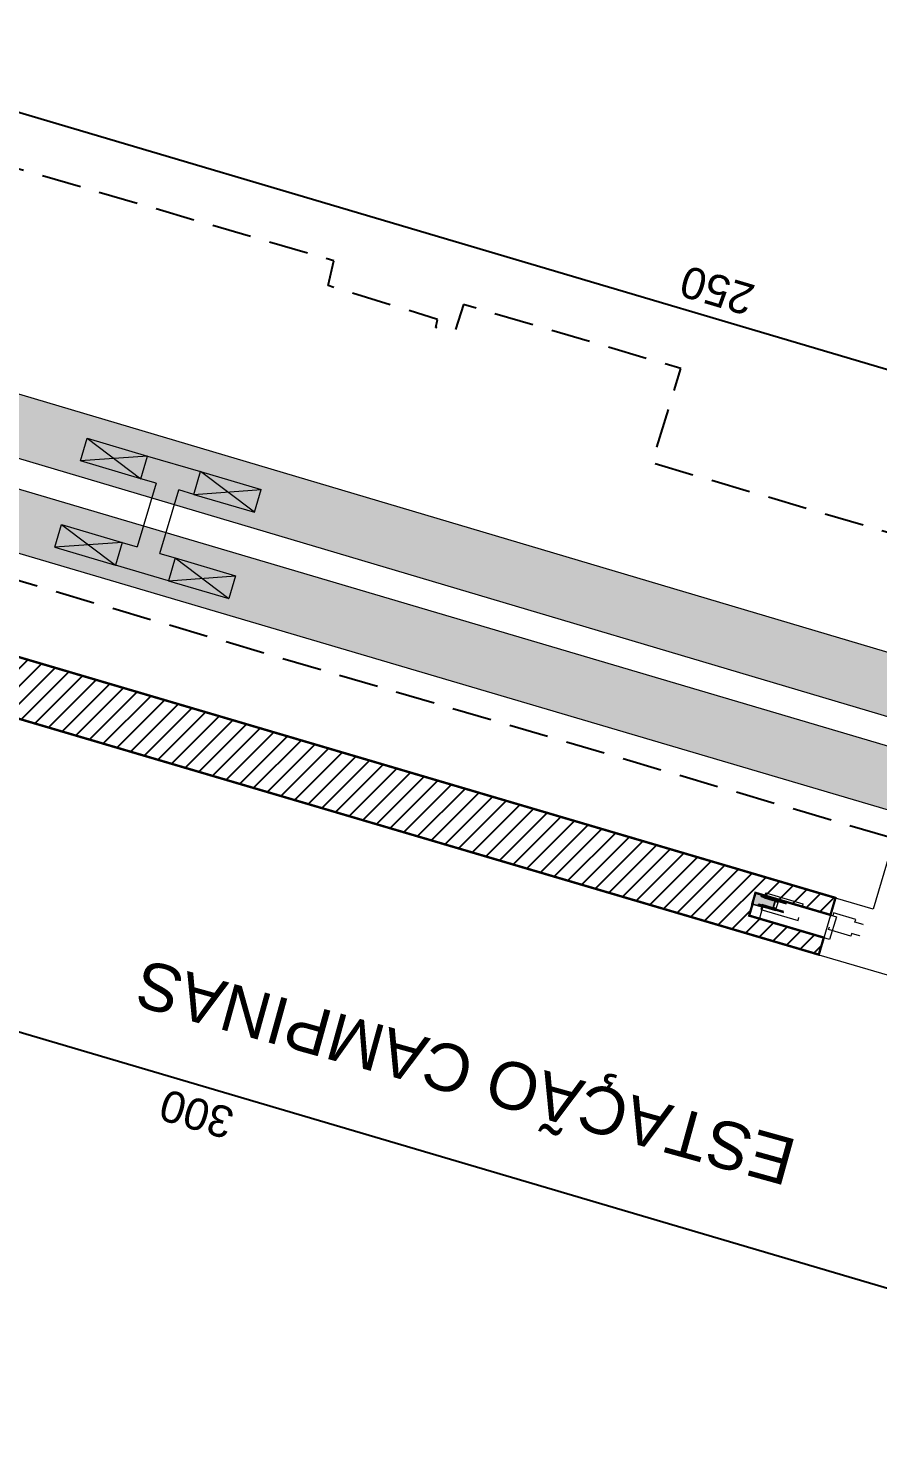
# Model space of a CAD drawing. Header units: metres. Extents: x 286532 to 329498, y 7396783 to 7466136.
# Drawn here: x 288193.1 to 288300.9, y 7465163.1 to 7465341.1 of the extents above; entities that cross this region are included whole.
import ezdxf

# ---------------------------------------------------------------- set-up
doc = ezdxf.new("R2010")
doc.units = ezdxf.units.M
doc.header["$LTSCALE"] = 10
for name, pattern in [('Aligning Line 1_8_', [0.00635, 0.003175, -0.003175]), ('DASHED', [0.75, 0.5, -0.25]), ('DASHED2', [0.375, 0.25, -0.125])]:
    doc.linetypes.add(name, pattern=pattern)
doc.layers.get('0').update_dxf_attribs({"color": 255})
for name, color, linetype, lineweight in [('_AUX-PLATAFORMA COTAS', 1, 'Continuous', 25), ('_AUX-PLATAFORMA EXISTENTE', 252, 'Continuous', 25), ('_AUX-PLATAFORMA NOVA', 3, 'DASHED', 25), ('ARQ-AUX-001', 1, 'Continuous', 5), ('ARQ-GEN', 1, 'Continuous', 5), ('ARQ-PIS-VIS', 1, 'Continuous', 5)]:
    doc.layers.add(name, color=color, linetype=linetype, lineweight=lineweight)
doc.layers.add('TEXTO', color=3, linetype='Continuous')
doc.layers.add('U-PISO', color=2, linetype='Continuous')
doc.styles.add('ARIAL', font='arial.ttf')
doc.styles.get("Standard").update_dxf_attribs({"font": 'arial.ttf'})
doc.dimstyles.new('ISO-25', dxfattribs={"dimtxt": 2.5, "dimasz": 2.5, "dimexe": 1.25, "dimexo": 0.625, "dimtad": 1, "dimtxsty": 'Standard', "dimcen": 2.5, "dimadec": 0, "dimazin": 0, "dimtfac": 1, "dimtmove": 0, "dimatfit": 3, "dimfxl": 1, "dimarcsym": 0})

# ---------------------------------------------------------------- blocks, each defined once
blk = doc.blocks.new('Escalator-thyssenkrupp-VelinoXtra-EN115 - VELINO Xtra 35_ 4EK _800_  0_5 m_s 2 flat steps_900-2237743-IMPLANTAÇÃO CAMPINAS')
at = {"layer": 'ARQ-GEN', "lineweight": 20}
for points in [[(-0.92, -4.18), (-0.93, -3.1), (-0.94, -3.12), (-0.94, -3.14), (-0.94, -4.26), (-0.92, -4.25), (-0.92, -4.22)], [(-0.85, -3.8), (-0.85, -3.09), (-0.92, -3.09), (-0.92, -4.25), (-0.85, -4.25), (-0.85, -4.07)], [(-0.82, -4.22), (-0.83, -3.11), (-0.85, -3.09), (-0.84, -4.25), (-0.82, -4.26), (-0.82, -4.23)], [(0.25, -4.18), (0.24, -3.1), (0.22, -3.12), (0.22, -3.14), (0.23, -4.26), (0.25, -4.25), (0.25, -4.22)], [(0.32, -4.1), (0.32, -3.09), (0.25, -3.09), (0.25, -4.25), (0.32, -4.25), (0.32, -4.18)], [(0.34, -4.27), (0.34, -3.11), (0.32, -3.09), (0.33, -4.25), (0.34, -4.26)], [(-0.94, -4.12), (-1.02, -4.15), (-1.02, -4.24), (-0.94, -4.22), (-0.94, -4.18)], [(-0.94, -4.27), (-0.94, -4.25), (-0.94, -4.22), (-1.02, -4.24), (-1.02, -4.81), (-0.94, -4.81), (-0.94, -4.31), (-0.94, -4.27)], [(-0.94, -4.85), (-0.94, -4.81), (-1.02, -4.81), (-1.01, -5.96), (-0.94, -5.96), (-0.94, -4.85)], [(-0.92, -4.28), (-0.93, -4.25), (-0.94, -4.26), (-0.94, -4.6), (-0.93, -4.85), (-0.92, -4.85), (-0.92, -4.28)], [(-0.94, -4.26), (-0.94, -4.27), (-0.94, -4.26)], [(-0.92, -5.84), (-0.93, -4.85), (-0.94, -4.85), (-0.94, -5.96), (-0.92, -5.96), (-0.92, -5.91)], [(-0.85, -4.25), (-0.92, -4.25), (-0.92, -4.85), (-0.85, -4.85), (-0.85, -4.25)], [(-0.85, -5.96), (-0.85, -4.85), (-0.92, -4.85), (-0.92, -5.96), (-0.85, -5.96)], [(-0.82, -4.51), (-0.84, -4.25), (-0.85, -4.25), (-0.84, -4.85), (-0.82, -4.85), (-0.82, -4.52)], [(-0.82, -5.84), (-0.83, -4.85), (-0.85, -4.85), (-0.84, -5.96), (-0.82, -5.96)], [(-0.83, -4.71), (-0.83, -4.72), (-0.83, -4.72)], [(-0.75, -4.85), (-0.75, -4.81), (-0.83, -4.81), (-0.82, -4.85), (-0.82, -5.96), (-0.75, -5.96), (-0.75, -5.78)], [(-0.75, -4.15), (-0.82, -4.12), (-0.82, -4.22), (-0.75, -4.23), (-0.75, -4.18)], [(-0.75, -4.25), (-0.75, -4.24), (-0.82, -4.23), (-0.82, -4.81), (-0.75, -4.81), (-0.75, -4.26)], [(0.15, -4.37), (0.15, -4.12), (0.1, -4.12), (0.1, -4.47), (-0.7, -4.47), (-0.7, -4.12), (-0.75, -4.12), (-0.75, -4.52), (0.15, -4.52), (0.15, -4.47)], [(0.15, -4.54), (0.15, -4.52), (-0.75, -4.52), (-0.75, -4.57), (0.15, -4.57)], [(0.22, -4.12), (0.15, -4.15), (0.15, -4.24), (0.22, -4.22), (0.22, -4.18)], [(0.23, -4.54), (0.22, -4.46), (0.22, -4.26), (0.22, -4.25), (0.22, -4.22), (0.15, -4.24), (0.15, -4.81), (0.23, -4.81), (0.23, -4.57)], [(0.23, -4.81), (0.15, -4.81), (0.15, -5.96), (0.22, -5.96), (0.22, -4.85)], [(0.25, -4.5), (0.24, -4.25), (0.22, -4.26), (0.22, -4.85), (0.25, -4.85), (0.25, -4.51)], [(0.25, -5.78), (0.24, -4.85), (0.22, -4.85), (0.23, -5.96), (0.25, -5.96), (0.25, -5.84)], [(0.32, -4.85), (0.32, -4.25), (0.25, -4.25), (0.25, -4.85), (0.32, -4.85)], [(0.32, -5.96), (0.32, -4.85), (0.25, -4.85), (0.25, -5.96), (0.27, -5.96)], [(0.34, -4.57), (0.33, -4.25), (0.32, -4.25), (0.33, -4.85), (0.34, -4.85), (0.34, -4.57)], [(0.34, -4.85), (0.32, -4.85), (0.33, -5.96), (0.34, -5.96), (0.34, -5.78)], [(0.42, -4.24), (0.41, -4.15), (0.34, -4.12), (0.34, -4.22), (0.37, -4.23)], [(0.42, -4.26), (0.42, -4.24), (0.34, -4.23), (0.34, -4.81), (0.42, -4.81), (0.42, -4.27)], [(0.42, -4.85), (0.42, -4.81), (0.34, -4.81), (0.34, -4.85), (0.34, -5.96), (0.42, -5.96), (0.42, -5.78)], [(-0.94, -6.01), (-0.94, -5.96), (-1.02, -5.96), (-1.01, -6.01), (-0.94, -6.01)], [(-0.93, -6.06), (-0.93, -6.06), (-0.93, -6.06)], [(-0.85, -6.01), (-0.85, -5.96), (-0.92, -5.96), (-0.92, -6.43), (-0.85, -6.43), (-0.85, -6.01)], [(-0.84, -6.27), (-0.84, -6.27), (-0.85, -6.28), (-0.84, -6.27)], [(-0.75, -5.99), (-0.75, -5.96), (-0.83, -5.96), (-0.83, -6.01), (-0.75, -6.01)], [(0.23, -5.96), (0.15, -5.96), (0.15, -6.01), (0.23, -6.01), (0.23, -5.99)], [(0.23, -6.14), (0.23, -6.16), (0.23, -6.14)], [(0.32, -6.02), (0.32, -5.96), (0.25, -5.96), (0.25, -6.43), (0.32, -6.43), (0.32, -6.03)], [(0.42, -5.96), (0.41, -5.96), (0.34, -5.96), (0.34, -6.01), (0.42, -6.01), (0.42, -5.99)], [(0.42, -7.21), (0.42, -7.16), (-1.02, -7.16), (-1.02, -7.21), (0.15, -7.21)]]:
    blk.add_hatch(color=256, dxfattribs=at).paths.add_polyline_path(points, flags=0)
h = blk.add_hatch(color=256, dxfattribs=at)
h.paths.add_polyline_path([(0.24, -6.32), (0.25, -6.32), (0.24, -6.27), (0.24, -6.27), (0.24, -6.3)], flags=0)
h.paths.add_polyline_path([(-0.93, -6.25), (-0.94, -6.23), (-0.93, -6.25)], flags=0)
h.paths.add_polyline_path([(0.42, -6.86), (0.42, -6.01), (0.34, -6.01), (0.33, -6.29), (0.32, -6.3), (0.32, -6.43), (0.25, -6.43), (0.24, -6.32), (0.23, -6.32), (0.23, -6.15), (0.22, -6.01), (0.15, -6.01), (0.15, -4.57), (-0.75, -4.57), (-0.75, -6.01), (-0.83, -6.02), (-0.83, -6.32), (-0.84, -6.32), (-0.84, -6.38), (-0.85, -6.38), (-0.85, -6.43), (-0.92, -6.43), (-0.93, -6.36), (-0.93, -6.25), (-0.93, -6.14), (-0.94, -6.01), (-1.02, -6.01), (-1.02, -7.16), (0.42, -7.16)], flags=0)
h.paths.add_polyline_path([(-0.84, -6.27), (-0.84, -6.27), (-0.85, -6.32), (-0.84, -6.28), (-0.84, -6.27)], flags=0)
h = blk.add_hatch(color=256, dxfattribs=at)
h.paths.add_polyline_path([(-0.92, -6.28), (-0.93, -5.96), (-0.94, -5.96), (-0.93, -6.04), (-0.93, -6.08), (-0.92, -6.29)], flags=0)
h.paths.add_polyline_path([(-0.93, -6.14), (-0.94, -6.14), (-0.93, -6.14)], flags=0)
h = blk.add_hatch(color=256, dxfattribs=at)
h.paths.add_polyline_path([(-0.82, -6.18), (-0.83, -6.22), (-0.82, -6.2)], flags=0)
h.paths.add_polyline_path([(-0.84, -6.32), (-0.85, -6.38), (-0.84, -6.32)], flags=0)
h.paths.add_polyline_path([(-0.83, -6.03), (-0.83, -5.96), (-0.85, -5.96), (-0.84, -6.27), (-0.84, -6.27), (-0.84, -6.32), (-0.83, -6.32), (-0.83, -6.15), (-0.83, -6.04)], flags=0)
h.paths.add_polyline_path([(-0.84, -6.04), (-0.84, -6.03), (-0.84, -6.04)], flags=0)
h = blk.add_hatch(color=256, dxfattribs=at)
h.paths.add_polyline_path([(0.25, -6.13), (0.24, -5.96), (0.23, -5.96), (0.23, -6.12), (0.23, -6.16), (0.23, -6.24), (0.24, -6.27), (0.25, -6.21), (0.25, -6.13)], flags=0)
h.paths.add_polyline_path([(0.23, -6.2), (0.22, -6.22), (0.23, -6.21)], flags=0)
h = blk.add_hatch(color=256, dxfattribs=at)
h.paths.add_polyline_path([(0.33, -6.25), (0.34, -6.23), (0.33, -6.25)], flags=0)
h.paths.add_polyline_path([(0.34, -5.96), (0.32, -5.96), (0.33, -6.35), (0.33, -6.25), (0.33, -6.14), (0.34, -6.1), (0.34, -5.99)], flags=0)
h.paths.add_polyline_path([(0.34, -6.13), (0.33, -6.14), (0.34, -6.13)], flags=0)
for p, q in [((-1.4, 5.94), (-1.4, 3.01)), ((-1.05, 5.94), (-1.4, 5.94)), ((-1.05, 7.01), (-1.05, 5.94)), ((-1.02, 7.01), (-1.05, 7.01)), ((0.42, 7.01), (0.45, 7.01)), ((0.45, 7.01), (0.45, 5.94)), ((0.45, 5.94), (0.8, 5.94)), ((0.8, 5.94), (0.8, 3.01)), ((-1.4, 3.01), (-1.02, 3.01)), ((0.8, 3.01), (0.42, 3.01)), ((-1.4, -1.04), (-1.02, -1.04)), ((-1.4, -5.94), (-1.4, -1.04)), ((0.8, -1.04), (0.42, -1.04)), ((0.8, -5.94), (0.8, -1.04)), ((-0.94, -3.09), (-0.94, -4.27)), ((-0.82, -4.27), (-0.82, -3.09)), ((0.22, -3.09), (0.22, -4.27)), ((0.34, -4.27), (0.34, -3.09)), ((-1.02, -4.24), (-1.02, -4.15)), ((-1.02, -4.81), (-1.02, -4.24)), ((-1.02, -4.57), (-1.02, -4.52)), ((-1.02, -4.57), (-1.02, -4.52)), ((-1.02, -4.52), (-1.02, -4.52)), ((-1.02, -7.16), (-1.02, -4.57)), ((-1.02, -4.57), (-1.02, -4.57)), ((-1.02, -5.96), (-1.02, -4.81)), ((-0.94, -4.85), (-0.94, -5.96)), ((-0.85, -4.25), (-0.92, -4.25)), ((-0.82, -5.96), (-0.82, -4.85)), ((-0.75, -4.12), (-0.75, -4.52)), ((-0.7, -4.12), (-0.75, -4.12)), ((-0.75, -4.15), (-0.75, -4.24)), ((-0.75, -4.24), (-0.75, -4.81)), ((-0.75, -4.52), (0.15, -4.52)), ((-0.75, -4.57), (0.15, -4.57)), ((-0.75, -5.96), (-0.75, -4.81)), ((-0.7, -4.47), (-0.7, -4.12)), ((0.1, -4.12), (-0.7, -4.12)), ((0.1, -4.47), (-0.7, -4.47)), ((0.15, -4.12), (0.1, -4.12)), ((0.1, -4.12), (0.1, -4.47)), ((0.15, -4.52), (0.15, -4.12)), ((0.15, -4.24), (0.15, -4.15)), ((0.15, -4.81), (0.15, -4.24)), ((0.15, -4.52), (0.15, -4.57)), ((0.15, -4.57), (0.15, -5.99)), ((0.15, -4.81), (0.15, -5.96)), ((0.22, -4.85), (0.22, -5.96)), ((0.32, -4.25), (0.25, -4.25)), ((0.34, -5.96), (0.34, -4.85)), ((0.42, -4.15), (0.42, -4.24)), ((0.42, -4.24), (0.42, -4.81)), ((0.42, -4.52), (0.42, -5.99)), ((0.42, -4.81), (0.42, -5.96)), ((-1.05, -5.94), (-1.4, -5.94)), ((-1.05, -7.01), (-1.05, -5.94)), ((-1.02, -7.01), (-1.05, -7.01)), ((-1.02, -5.96), (-0.94, -5.96)), ((-1.02, -5.96), (-1.02, -6.01)), ((-0.94, -5.96), (-1.02, -5.96)), ((-0.94, -6.01), (-1.02, -6.01)), ((-0.94, -5.96), (-0.92, -5.96)), ((-0.92, -5.96), (-0.94, -5.96)), ((-0.92, -5.96), (-0.85, -5.96)), ((-0.85, -5.96), (-0.92, -5.96)), ((-0.92, -6.43), (-0.85, -6.43)), ((-0.85, -5.96), (-0.82, -5.96)), ((-0.82, -5.96), (-0.85, -5.96)), ((-0.75, -6.01), (-0.83, -6.01)), ((-0.82, -5.96), (-0.75, -5.96)), ((-0.75, -5.96), (-0.82, -5.96)), ((-0.75, -5.96), (-0.75, -6.01)), ((0.15, -5.96), (0.22, -5.96)), ((0.15, -6.01), (0.15, -5.96)), ((0.22, -5.96), (0.15, -5.96)), ((0.23, -6.01), (0.15, -6.01)), ((0.22, -5.96), (0.25, -5.96)), ((0.25, -5.96), (0.22, -5.96)), ((0.25, -5.96), (0.32, -5.96)), ((0.32, -5.96), (0.25, -5.96)), ((0.25, -6.43), (0.32, -6.43)), ((0.32, -5.96), (0.34, -5.96)), ((0.34, -5.96), (0.32, -5.96)), ((0.34, -5.96), (0.42, -5.96)), ((0.42, -5.96), (0.34, -5.96)), ((0.42, -6.01), (0.34, -6.01)), ((0.42, -6.01), (0.42, -5.96)), ((0.42, -5.99), (0.42, -7.16)), ((0.42, -7.01), (0.45, -7.01)), ((0.45, -5.94), (0.8, -5.94)), ((0.45, -7.01), (0.45, -5.94)), ((-1.02, -7.21), (-1.02, -7.16)), ((-1.02, -7.16), (0.42, -7.16)), ((-1.02, -7.21), (0.42, -7.21)), ((-1.02, -7.21), (0.42, -7.21)), ((0.42, -7.16), (0.42, -7.21))]:
    blk.add_line(p, q, dxfattribs=at)
at = {"layer": 'ARQ-GEN', "lineweight": 20, "flags": 128}
for points in [[(-0.94, -4.22), (-0.97, -4.23), (-1.02, -4.24)], [(-0.94, -4.27), (-0.94, -4.3), (-0.94, -4.33), (-0.94, -4.37), (-0.94, -4.41), (-0.94, -4.44), (-0.94, -4.48), (-0.94, -4.52), (-0.94, -4.56), (-0.94, -4.6), (-0.94, -4.64), (-0.94, -4.68), (-0.94, -4.72), (-0.94, -4.76), (-0.94, -4.8), (-0.94, -4.84), (-0.94, -4.85)], [(-0.75, -4.24), (-0.8, -4.23), (-0.82, -4.22)], [(-0.82, -4.85), (-0.82, -4.81), (-0.82, -4.77), (-0.82, -4.73), (-0.82, -4.69), (-0.82, -4.65), (-0.82, -4.61), (-0.82, -4.57), (-0.82, -4.53), (-0.82, -4.49), (-0.82, -4.46), (-0.82, -4.42), (-0.82, -4.38), (-0.82, -4.35), (-0.82, -4.31), (-0.82, -4.28), (-0.82, -4.27)], [(0.22, -4.22), (0.2, -4.23), (0.15, -4.24)], [(0.22, -4.27), (0.22, -4.3), (0.22, -4.33), (0.22, -4.37), (0.22, -4.41), (0.22, -4.44), (0.22, -4.48), (0.22, -4.52), (0.22, -4.56), (0.22, -4.6), (0.22, -4.64), (0.22, -4.68), (0.22, -4.72), (0.22, -4.76), (0.22, -4.8), (0.22, -4.84), (0.22, -4.85)], [(0.42, -4.24), (0.37, -4.23), (0.34, -4.22)], [(0.34, -4.85), (0.34, -4.81), (0.34, -4.77), (0.34, -4.73), (0.34, -4.69), (0.34, -4.65), (0.34, -4.61), (0.34, -4.57), (0.34, -4.53), (0.34, -4.49), (0.34, -4.46), (0.34, -4.42), (0.34, -4.38), (0.34, -4.35), (0.34, -4.31), (0.34, -4.28), (0.34, -4.27)], [(-0.94, -5.96), (-0.94, -5.98), (-0.94, -5.99), (-0.94, -6.01), (-0.94, -6.03), (-0.94, -6.05), (-0.94, -6.07), (-0.94, -6.08), (-0.94, -6.1), (-0.94, -6.12), (-0.94, -6.13), (-0.94, -6.15), (-0.94, -6.17), (-0.94, -6.18), (-0.94, -6.2), (-0.94, -6.21), (-0.94, -6.23), (-0.94, -6.24), (-0.94, -6.26), (-0.94, -6.27), (-0.94, -6.28), (-0.94, -6.29), (-0.94, -6.31), (-0.94, -6.32), (-0.94, -6.33), (-0.94, -6.34), (-0.94, -6.35), (-0.94, -6.36), (-0.94, -6.36), (-0.94, -6.37), (-0.94, -6.38), (-0.94, -6.38), (-0.94, -6.39), (-0.94, -6.39), (-0.94, -6.4), (-0.94, -6.4), (-0.94, -6.4), (-0.94, -6.41), (-0.94, -6.41), (-0.94, -6.41), (-0.94, -6.41)], [(-0.94, -6.41), (-0.94, -6.41), (-0.94, -6.41), (-0.94, -6.41), (-0.94, -6.4), (-0.94, -6.4), (-0.94, -6.4), (-0.94, -6.39), (-0.94, -6.39), (-0.94, -6.38), (-0.94, -6.37), (-0.94, -6.37), (-0.94, -6.36), (-0.94, -6.35), (-0.94, -6.34), (-0.94, -6.33), (-0.94, -6.32), (-0.94, -6.31), (-0.94, -6.3), (-0.94, -6.28), (-0.94, -6.27), (-0.94, -6.26), (-0.94, -6.25), (-0.94, -6.23), (-0.94, -6.22), (-0.94, -6.2), (-0.94, -6.19), (-0.94, -6.17), (-0.94, -6.15), (-0.94, -6.14), (-0.94, -6.12), (-0.94, -6.1), (-0.94, -6.09), (-0.94, -6.07), (-0.94, -6.05), (-0.94, -6.04), (-0.94, -6.02)], [(-0.92, -6.39), (-0.92, -6.39), (-0.92, -6.39), (-0.92, -6.39), (-0.92, -6.39), (-0.92, -6.39), (-0.92, -6.39), (-0.93, -6.39), (-0.93, -6.39), (-0.93, -6.39), (-0.93, -6.39), (-0.93, -6.39), (-0.93, -6.39), (-0.93, -6.39), (-0.93, -6.39), (-0.93, -6.39), (-0.93, -6.39), (-0.93, -6.39), (-0.93, -6.39), (-0.93, -6.39), (-0.93, -6.39), (-0.93, -6.4), (-0.94, -6.4), (-0.94, -6.4), (-0.94, -6.4), (-0.94, -6.4), (-0.94, -6.4), (-0.94, -6.4), (-0.94, -6.4), (-0.94, -6.4), (-0.94, -6.4), (-0.94, -6.4), (-0.94, -6.4), (-0.94, -6.4), (-0.94, -6.4), (-0.94, -6.41), (-0.94, -6.41), (-0.94, -6.41), (-0.94, -6.41), (-0.94, -6.41), (-0.94, -6.41)], [(-0.92, -6.43), (-0.92, -6.43), (-0.92, -6.43), (-0.92, -6.43), (-0.92, -6.43), (-0.92, -6.43), (-0.93, -6.43), (-0.93, -6.43), (-0.93, -6.43), (-0.93, -6.43), (-0.93, -6.43), (-0.93, -6.43), (-0.93, -6.43), (-0.93, -6.43), (-0.93, -6.43), (-0.93, -6.43), (-0.93, -6.43), (-0.94, -6.43), (-0.94, -6.43), (-0.94, -6.43), (-0.94, -6.43), (-0.94, -6.43), (-0.94, -6.42), (-0.94, -6.42), (-0.94, -6.42), (-0.94, -6.42), (-0.94, -6.42), (-0.94, -6.42), (-0.94, -6.42), (-0.94, -6.42), (-0.94, -6.42), (-0.94, -6.42), (-0.94, -6.42), (-0.94, -6.41), (-0.94, -6.41), (-0.94, -6.41), (-0.94, -6.41), (-0.94, -6.41), (-0.94, -6.41), (-0.94, -6.41), (-0.94, -6.41)], [(-0.83, -6.41), (-0.83, -6.41), (-0.83, -6.41), (-0.83, -6.41), (-0.83, -6.41), (-0.83, -6.4), (-0.83, -6.4), (-0.83, -6.4), (-0.83, -6.4), (-0.83, -6.4), (-0.83, -6.4), (-0.83, -6.4), (-0.83, -6.4), (-0.83, -6.4), (-0.83, -6.4), (-0.83, -6.4), (-0.83, -6.4), (-0.83, -6.4), (-0.83, -6.4), (-0.83, -6.39), (-0.83, -6.39), (-0.83, -6.39), (-0.83, -6.39), (-0.83, -6.39), (-0.83, -6.39), (-0.84, -6.39), (-0.84, -6.39), (-0.84, -6.39), (-0.84, -6.39), (-0.84, -6.39), (-0.84, -6.39), (-0.84, -6.39), (-0.84, -6.39), (-0.84, -6.39), (-0.84, -6.39), (-0.84, -6.39), (-0.84, -6.39), (-0.84, -6.39), (-0.85, -6.39), (-0.85, -6.39), (-0.85, -6.39)], [(-0.82, -6.41), (-0.82, -6.41), (-0.82, -6.41), (-0.82, -6.41), (-0.82, -6.41), (-0.82, -6.41), (-0.82, -6.41), (-0.82, -6.42), (-0.82, -6.42), (-0.82, -6.42), (-0.82, -6.42), (-0.82, -6.42), (-0.82, -6.42), (-0.82, -6.42), (-0.83, -6.42), (-0.83, -6.42), (-0.83, -6.42), (-0.83, -6.42), (-0.83, -6.43), (-0.83, -6.43), (-0.83, -6.43), (-0.83, -6.43), (-0.83, -6.43), (-0.83, -6.43), (-0.83, -6.43), (-0.83, -6.43), (-0.83, -6.43), (-0.83, -6.43), (-0.84, -6.43), (-0.84, -6.43), (-0.84, -6.43), (-0.84, -6.43), (-0.84, -6.43), (-0.84, -6.43), (-0.84, -6.43), (-0.84, -6.43), (-0.84, -6.43), (-0.84, -6.43), (-0.84, -6.43), (-0.85, -6.43), (-0.85, -6.43)], [(-0.82, -6.41), (-0.82, -6.41), (-0.82, -6.41), (-0.82, -6.41), (-0.82, -6.4), (-0.82, -6.4), (-0.82, -6.4), (-0.82, -6.39), (-0.82, -6.39), (-0.82, -6.38), (-0.82, -6.37), (-0.82, -6.37), (-0.82, -6.36), (-0.82, -6.35), (-0.82, -6.34), (-0.82, -6.33), (-0.82, -6.32), (-0.82, -6.31), (-0.82, -6.3), (-0.82, -6.28), (-0.82, -6.27), (-0.82, -6.26), (-0.82, -6.25), (-0.82, -6.23), (-0.82, -6.22), (-0.82, -6.2), (-0.82, -6.19), (-0.82, -6.17), (-0.82, -6.15), (-0.82, -6.14), (-0.82, -6.12), (-0.82, -6.1), (-0.82, -6.09), (-0.82, -6.07), (-0.82, -6.05), (-0.82, -6.04), (-0.82, -6.02), (-0.82, -6), (-0.82, -5.98), (-0.82, -5.96), (-0.82, -5.96)], [(-0.82, -6.01), (-0.82, -6.03), (-0.82, -6.05), (-0.82, -6.07), (-0.82, -6.08), (-0.82, -6.1), (-0.82, -6.12), (-0.82, -6.13), (-0.82, -6.15), (-0.82, -6.17), (-0.82, -6.18), (-0.82, -6.2), (-0.82, -6.21), (-0.82, -6.23), (-0.82, -6.24), (-0.82, -6.26), (-0.82, -6.27), (-0.82, -6.28), (-0.82, -6.29), (-0.82, -6.31), (-0.82, -6.32), (-0.82, -6.33), (-0.82, -6.34), (-0.82, -6.35), (-0.82, -6.36), (-0.82, -6.36), (-0.82, -6.37), (-0.82, -6.38), (-0.82, -6.38), (-0.82, -6.39), (-0.82, -6.39), (-0.82, -6.4), (-0.82, -6.4), (-0.82, -6.4), (-0.82, -6.41), (-0.82, -6.41), (-0.82, -6.41), (-0.82, -6.41)], [(0.22, -5.96), (0.22, -5.98), (0.22, -5.99), (0.22, -6.01), (0.22, -6.03), (0.22, -6.05), (0.22, -6.07), (0.22, -6.08), (0.22, -6.1), (0.22, -6.12), (0.22, -6.13), (0.22, -6.15), (0.22, -6.17), (0.22, -6.18), (0.22, -6.2), (0.22, -6.21), (0.22, -6.23), (0.22, -6.24), (0.22, -6.26), (0.22, -6.27), (0.22, -6.28), (0.22, -6.29), (0.22, -6.31), (0.22, -6.32), (0.22, -6.33), (0.22, -6.34), (0.22, -6.35), (0.22, -6.36), (0.22, -6.36), (0.22, -6.37), (0.22, -6.38), (0.22, -6.38), (0.22, -6.39), (0.22, -6.39), (0.22, -6.4), (0.22, -6.4), (0.22, -6.4), (0.22, -6.41), (0.22, -6.41), (0.22, -6.41), (0.22, -6.41)], [(0.22, -6.41), (0.22, -6.41), (0.22, -6.41), (0.22, -6.41), (0.22, -6.4), (0.22, -6.4), (0.22, -6.4), (0.22, -6.39), (0.22, -6.39), (0.22, -6.38), (0.22, -6.37), (0.22, -6.37), (0.22, -6.36), (0.22, -6.35), (0.22, -6.34), (0.22, -6.33), (0.22, -6.32), (0.22, -6.31), (0.22, -6.3), (0.22, -6.28), (0.22, -6.27), (0.22, -6.26), (0.22, -6.25), (0.22, -6.23), (0.22, -6.22), (0.22, -6.2), (0.22, -6.19), (0.22, -6.17), (0.22, -6.15), (0.22, -6.14), (0.22, -6.12), (0.22, -6.1), (0.22, -6.09), (0.22, -6.07), (0.22, -6.05), (0.22, -6.04), (0.22, -6.02)], [(0.25, -6.43), (0.25, -6.43), (0.24, -6.43), (0.24, -6.43), (0.24, -6.43), (0.24, -6.43), (0.24, -6.43), (0.24, -6.43), (0.24, -6.43), (0.24, -6.43), (0.24, -6.43), (0.24, -6.43), (0.23, -6.43), (0.23, -6.43), (0.23, -6.43), (0.23, -6.43), (0.23, -6.43), (0.23, -6.43), (0.23, -6.43), (0.23, -6.43), (0.23, -6.43), (0.23, -6.43), (0.23, -6.42), (0.23, -6.42), (0.23, -6.42), (0.23, -6.42), (0.22, -6.42), (0.22, -6.42), (0.22, -6.42), (0.22, -6.42), (0.22, -6.42), (0.22, -6.42), (0.22, -6.42), (0.22, -6.41), (0.22, -6.41), (0.22, -6.41), (0.22, -6.41), (0.22, -6.41), (0.22, -6.41), (0.22, -6.41), (0.22, -6.41)], [(0.25, -6.39), (0.25, -6.39), (0.24, -6.39), (0.24, -6.39), (0.24, -6.39), (0.24, -6.39), (0.24, -6.39), (0.24, -6.39), (0.24, -6.39), (0.24, -6.39), (0.24, -6.39), (0.24, -6.39), (0.24, -6.39), (0.24, -6.39), (0.24, -6.39), (0.23, -6.39), (0.23, -6.39), (0.23, -6.39), (0.23, -6.39), (0.23, -6.39), (0.23, -6.39), (0.23, -6.4), (0.23, -6.4), (0.23, -6.4), (0.23, -6.4), (0.23, -6.4), (0.23, -6.4), (0.23, -6.4), (0.23, -6.4), (0.23, -6.4), (0.23, -6.4), (0.23, -6.4), (0.23, -6.4), (0.23, -6.4), (0.23, -6.4), (0.23, -6.41), (0.23, -6.41), (0.23, -6.41), (0.23, -6.41), (0.23, -6.41), (0.23, -6.41)], [(0.34, -6.41), (0.34, -6.41), (0.34, -6.41), (0.34, -6.41), (0.34, -6.41), (0.34, -6.4), (0.34, -6.4), (0.34, -6.4), (0.34, -6.4), (0.34, -6.4), (0.34, -6.4), (0.34, -6.4), (0.34, -6.4), (0.34, -6.4), (0.34, -6.4), (0.34, -6.4), (0.34, -6.4), (0.34, -6.4), (0.33, -6.4), (0.33, -6.39), (0.33, -6.39), (0.33, -6.39), (0.33, -6.39), (0.33, -6.39), (0.33, -6.39), (0.33, -6.39), (0.33, -6.39), (0.33, -6.39), (0.33, -6.39), (0.33, -6.39), (0.33, -6.39), (0.33, -6.39), (0.33, -6.39), (0.32, -6.39), (0.32, -6.39), (0.32, -6.39), (0.32, -6.39), (0.32, -6.39), (0.32, -6.39), (0.32, -6.39), (0.32, -6.39)], [(0.34, -6.41), (0.34, -6.41), (0.34, -6.41), (0.34, -6.41), (0.34, -6.41), (0.34, -6.41), (0.34, -6.41), (0.34, -6.42), (0.34, -6.42), (0.34, -6.42), (0.34, -6.42), (0.34, -6.42), (0.34, -6.42), (0.34, -6.42), (0.34, -6.42), (0.34, -6.42), (0.34, -6.42), (0.34, -6.42), (0.34, -6.43), (0.34, -6.43), (0.34, -6.43), (0.34, -6.43), (0.34, -6.43), (0.33, -6.43), (0.33, -6.43), (0.33, -6.43), (0.33, -6.43), (0.33, -6.43), (0.33, -6.43), (0.33, -6.43), (0.33, -6.43), (0.33, -6.43), (0.33, -6.43), (0.33, -6.43), (0.33, -6.43), (0.32, -6.43), (0.32, -6.43), (0.32, -6.43), (0.32, -6.43), (0.32, -6.43), (0.32, -6.43)], [(0.34, -6.41), (0.34, -6.41), (0.34, -6.41), (0.34, -6.41), (0.34, -6.4), (0.34, -6.4), (0.34, -6.4), (0.34, -6.39), (0.34, -6.39), (0.34, -6.38), (0.34, -6.37), (0.34, -6.37), (0.34, -6.36), (0.34, -6.35), (0.34, -6.34), (0.34, -6.33), (0.34, -6.32), (0.34, -6.31), (0.34, -6.3), (0.34, -6.28), (0.34, -6.27), (0.34, -6.26), (0.34, -6.25), (0.34, -6.23), (0.34, -6.22), (0.34, -6.2), (0.34, -6.19), (0.34, -6.17), (0.34, -6.15), (0.34, -6.14), (0.34, -6.12), (0.34, -6.1), (0.34, -6.09), (0.34, -6.07), (0.34, -6.05), (0.34, -6.04), (0.34, -6.02), (0.34, -6), (0.34, -5.98), (0.34, -5.96), (0.34, -5.96)], [(0.34, -6.01), (0.34, -6.03), (0.34, -6.05), (0.34, -6.07), (0.34, -6.08), (0.34, -6.1), (0.34, -6.12), (0.34, -6.13), (0.34, -6.15), (0.34, -6.17), (0.34, -6.18), (0.34, -6.2), (0.34, -6.21), (0.34, -6.23), (0.34, -6.24), (0.34, -6.26), (0.34, -6.27), (0.34, -6.28), (0.34, -6.29), (0.34, -6.31), (0.34, -6.32), (0.34, -6.33), (0.34, -6.34), (0.34, -6.35), (0.34, -6.36), (0.34, -6.36), (0.34, -6.37), (0.34, -6.38), (0.34, -6.38), (0.34, -6.39), (0.34, -6.39), (0.34, -6.4), (0.34, -6.4), (0.34, -6.4), (0.34, -6.41), (0.34, -6.41), (0.34, -6.41), (0.34, -6.41)]]:
    blk.add_lwpolyline(points, dxfattribs=at)
at = {"layer": 'ARQ-GEN', "lineweight": 20}
for centre, major_axis, start_param, end_param in [((-0.92, -4.27), (-0.025, 0), 4.712389, 6.283183), ((-0.92, -4.27), (-0.02, 0), 6.021386, 6.283183), ((-0.92, -4.27), (0.02, 0), 3.141593, 3.403392), ((-0.92, -4.27), (-0.025, 0), 0, 0.523599), ((-0.85, -4.27), (-0.025, 0), 3.141594, 4.710869), ((-0.85, -4.27), (0.025, 0), 5.75908, 6.282425), ((0.25, -4.27), (0.025, 0), 1.572317, 3.141591), ((0.25, -4.27), (0.025, 0), 3.142353, 3.665698), ((0.32, -4.27), (-0.025, 0), 3.141594, 4.712389), ((0.32, -4.27), (0.02, 0), 0.000002, 0.261799), ((0.32, -4.27), (0.02, 0), 6.021386, 6.283185), ((0.32, -4.27), (0.025, 0), 5.759587, 6.283185)]:
    blk.add_ellipse(centre, major_axis=major_axis, ratio=0.57514, start_param=start_param, end_param=end_param, dxfattribs=at)
blk = doc.blocks.new('estação_campinas')
at = {"layer": '_AUX-PLATAFORMA EXISTENTE', "true_color": 0xa1a1a1, "transparency": 33554585}
h = blk.add_hatch(color=253, dxfattribs=at)
h.dxf.hatch_style = 1
h.paths.add_polyline_path([(-295.22, 111.37), (-297.26, 103.82), (-55.81, 32.56), (-53.58, 39.92)])
h.paths.add_polyline_path([(-131.52, 74.88), (-291.81, 122.49), (-294.02, 114.99), (-52.6, 43.27), (-50.3, 51.03)])
at = {"layer": '_AUX-PLATAFORMA NOVA', "true_color": 0x05ff05}
h = blk.add_hatch(dxfattribs=at)
h.set_pattern_fill('ANSI31', color=3, scale=0.5)
h.paths.add_polyline_path([(-147.44, 38.65), (-146.8, 40.81), (-156.27, 43.6), (-155.83, 45.11), (-155.87, 45.12), (-155.47, 46.49), (-145.95, 43.69), (-145.32, 45.85), (-356.33, 108.06), (-358.45, 100.86), (-150.83, 39.65)])
h.paths.add_polyline_path([(-75.05, 17.31), (-70.7, 16.03), (-68.58, 23.22), (-127.3, 40.54), (-127.94, 38.38), (-117.73, 35.37), (-118.57, 32.49), (-128.79, 35.5), (-129.43, 33.34), (-75.6, 17.47)])
at = {"layer": '_AUX-PLATAFORMA NOVA', "color": 3, "linetype": 'DASHED2', "ltscale": 2, "true_color": 0x05ff05, "const_width": 0.3, "flags": 128}
blk.add_lwpolyline([(-147.44, 38.65), (-146.8, 40.81), (-156.27, 43.6), (-155.83, 45.11), (-155.87, 45.12), (-155.47, 46.49), (-145.95, 43.69), (-145.32, 45.85), (-356.33, 108.06), (-358.45, 100.86), (-150.83, 39.65)], close=True, dxfattribs=at)
at = {"layer": 'ARQ-AUX-001', "lineweight": 20}
for p, q in [((-241.13, 101.28), (-240.28, 104.16)), ((-240.28, 104.16), (-232.6, 101.9)), ((-240.28, 104.16), (-233.45, 99.02)), ((-232.6, 101.9), (-241.13, 101.28)), ((-233.45, 99.02), (-232.6, 101.9)), ((-232.6, 101.9), (-225.89, 99.92)), ((-233.45, 99.02), (-241.13, 101.28)), ((-226.73, 97.04), (-225.89, 99.92)), ((-225.89, 99.92), (-218.21, 97.66)), ((-219.05, 94.78), (-225.89, 99.92)), ((-231.53, 98.46), (-233.91, 90.38)), ((-231.53, 98.46), (-233.45, 99.02)), ((-231.03, 89.53), (-228.65, 97.61)), ((-226.73, 97.04), (-228.65, 97.61)), ((-226.73, 97.04), (-218.21, 97.66)), ((-226.73, 97.04), (-219.05, 94.78)), ((-219.05, 94.78), (-218.21, 97.66)), ((-244.36, 90.33), (-243.51, 93.2)), ((-243.51, 93.2), (-235.83, 90.94)), ((-243.51, 93.2), (-236.67, 88.06)), ((-235.83, 90.94), (-244.36, 90.33)), ((-235.83, 90.94), (-236.67, 88.06)), ((-235.83, 90.94), (-233.91, 90.38)), ((-244.36, 90.33), (-236.67, 88.06)), ((-231.03, 89.53), (-229.11, 88.97)), ((-229.96, 86.09), (-236.67, 88.06)), ((-229.11, 88.97), (-229.96, 86.09)), ((-229.11, 88.97), (-221.43, 86.7)), ((-229.11, 88.97), (-222.28, 83.83)), ((-229.96, 86.09), (-221.43, 86.7)), ((-229.96, 86.09), (-222.28, 83.83)), ((-221.43, 86.7), (-222.28, 83.83)), ((-131.56, 74.86), (-140.53, 44.4)), ((-156.28, 43.57), (-155.83, 45.07)), ((-154.97, 43.15), (-154.52, 44.68)), ((-152.95, 45.71), (-145.21, 43.44)), ((-145.33, 45.81), (-147.44, 38.62)), ((-140.53, 44.4), (-145.33, 45.81)), ((-146.06, 40.56), (-156.28, 43.57)), ((-145.21, 43.44), (-146.06, 40.56)), ((-147.44, 38.62), (-129.43, 33.32))]:
    blk.add_line(p, q, dxfattribs=at)
at = {"layer": 'ARQ-PIS-VIS'}
for points in [[(-131.52, 74.88), (-291.81, 122.49), (-294.02, 114.99), (-52.6, 43.27), (-50.3, 51.03), (-131.52, 74.88)], [(-295.22, 111.37), (-297.26, 103.82), (-55.81, 32.56), (-53.58, 39.92)]]:
    blk.add_lwpolyline(points, close=True, dxfattribs=at)
at = {"layer": 'U-PISO', "linetype": 'DASHED', "flags": 128}
blk.add_lwpolyline([(-98.66, 80.42), (-168.58, 101.01), (-164.94, 113), (-192.53, 121.12), (-193.6, 117.75), (-196.02, 118.19), (-195.82, 119.23), (-209.69, 123.52), (-208.95, 126.67), (-265.45, 143.11), (-270.62, 125.22), (-306.78, 135.86), (-309.75, 125.76), (-279.53, 116.86), (-285.42, 96.84), (-137.88, 53.4), (-130.21, 51.14), (-92.7, 40.1), (-85.9, 62.77), (-87.87, 63.35), (-85.67, 70.77), (-49.59, 59.87), (-51.44, 53.31), (-33.54, 47.95), (-29.78, 61.75), (-64.07, 71.5), (-63.43, 73.52), (-85.06, 79.89), (-97.73, 83.87), (-98.66, 80.42)], dxfattribs=at)
at = {"layer": 'ARQ-AUX-001', "linetype": 'Aligning Line 1_8_', "lineweight": 20, "rotation": 253.597081497476}
blk.add_blockref('Escalator-thyssenkrupp-VelinoXtra-EN115 - VELINO Xtra 35_ 4EK _800_  0_5 m_s 2 flat steps_900-2237743-IMPLANTAÇÃO CAMPINAS', (-148.85, 43.45), dxfattribs=at)
blk = doc.blocks.new('_ArchTick')
at = {"color": 0, "linetype": 'ByBlock', "const_width": 0.15}
blk.add_lwpolyline([(-0.5, -0.5), (0.5, 0.5)], dxfattribs=at)
blk = doc.blocks.new('*D175')
at = {"layer": '_AUX-PLATAFORMA COTAS', "color": 0, "lineweight": -2, "ltscale": 0.05, "transparency": 16777216}
for p, q in [((288081.01, 7465280.94), (288071.28, 7465247.94)), ((288359.39, 7465164.3), (288071.64, 7465249.14)), ((288368.77, 7465196.11), (288359.04, 7465163.1))]:
    blk.add_line(p, q, dxfattribs=at)
at = {"layer": 'Defpoints', "color": 0, "ltscale": 0.05, "transparency": 16777216}
for p in [(288082.43, 7465285.74), (288071.64, 7465249.14), (288370.18, 7465200.9)]:
    blk.add_point(p, dxfattribs=at)
at = {"layer": '_AUX-PLATAFORMA COTAS', "color": 0, "lineweight": -2, "ltscale": 0.05, "transparency": 16777216, "xscale": 2.5, "yscale": 2.5, "zscale": 2.5}
for p, rotation in [((288071.64, 7465249.14), 163.5738473998725), ((288359.39, 7465164.3), 343.5738473998726)]:
    blk.add_blockref('_ArchTick', p, dxfattribs=dict(at, rotation=rotation))
at = {"layer": '_AUX-PLATAFORMA COTAS', "color": 0, "ltscale": 0.05, "transparency": 16777216, "insert": (288214.51, 7465203.32), "char_height": 4, "attachment_point": 5, "rotation": 163.5738}
blk.add_mtext('300', dxfattribs=at)
blk = doc.blocks.new('*D176')
at = {"layer": '_AUX-PLATAFORMA COTAS', "color": 0, "lineweight": -2, "ltscale": 0.05, "transparency": 16777216}
for p, q in [((288151.4, 7465311.89), (288160.03, 7465341.07)), ((288399.4, 7465268.94), (288159.68, 7465339.87)), ((288391.13, 7465240.96), (288399.76, 7465270.14))]:
    blk.add_line(p, q, dxfattribs=at)
at = {"layer": 'Defpoints', "color": 0, "ltscale": 0.05, "transparency": 16777216}
for p in [(288159.68, 7465339.87), (288149.98, 7465307.09), (288389.71, 7465236.16)]:
    blk.add_point(p, dxfattribs=at)
at = {"layer": '_AUX-PLATAFORMA COTAS', "color": 0, "lineweight": -2, "ltscale": 0.05, "transparency": 16777216, "xscale": 2.5, "yscale": 2.5, "zscale": 2.5}
for p, rotation in [((288159.68, 7465339.87), 163.5178942754853), ((288399.4, 7465268.94), 343.5178942754852)]:
    blk.add_blockref('_ArchTick', p, dxfattribs=dict(at, rotation=rotation))
at = {"layer": '_AUX-PLATAFORMA COTAS', "color": 0, "ltscale": 0.05, "transparency": 16777216, "insert": (288280.55, 7465307.8), "char_height": 4, "attachment_point": 5, "rotation": 163.5179}
blk.add_mtext('250', dxfattribs=at)

msp = doc.modelspace()

# ---------------------------------------------------------------- block references
msp.add_blockref('estação_campinas', (288440.88, 7465184.876))

# ---------------------------------------------------------------- texts
at = {"layer": 'TEXTO', "style": 'ARIAL'}
msp.add_text('ESTAÇÃO CAMPINAS', height=6, rotation=164.50215, dxfattribs=at).set_placement((288290.917, 7465199.94))

# ---------------------------------------------------------------- dimensions: what is measured, and where the dimension line sits
at = {"layer": '_AUX-PLATAFORMA COTAS', "ltscale": 0.05}
for p1, p2, distance, picture, middle in [((288389.707, 7465236.163), (288149.978, 7465307.092), -34.181, '*D176', (288280.545, 7465307.801)), ((288370.181, 7465200.905), (288082.426, 7465285.739), 38.159, '*D175', (288214.511, 7465203.321))]:
    dim = msp.add_aligned_dim(p1=p1, p2=p2, distance=distance, dimstyle='ISO-25', override={"dimtxt": 4, "dimexo": 5, "dimgap": 1.5, "dimtad": 2, "dimblk1": 'ArchTick', "dimblk2": 'ArchTick', "dimsah": 1}, dxfattribs=at)
    dim.commit()
    dim.dimension.update_dxf_attribs({"geometry": picture, "text_midpoint": middle})

doc.saveas('drawing.dxf')
